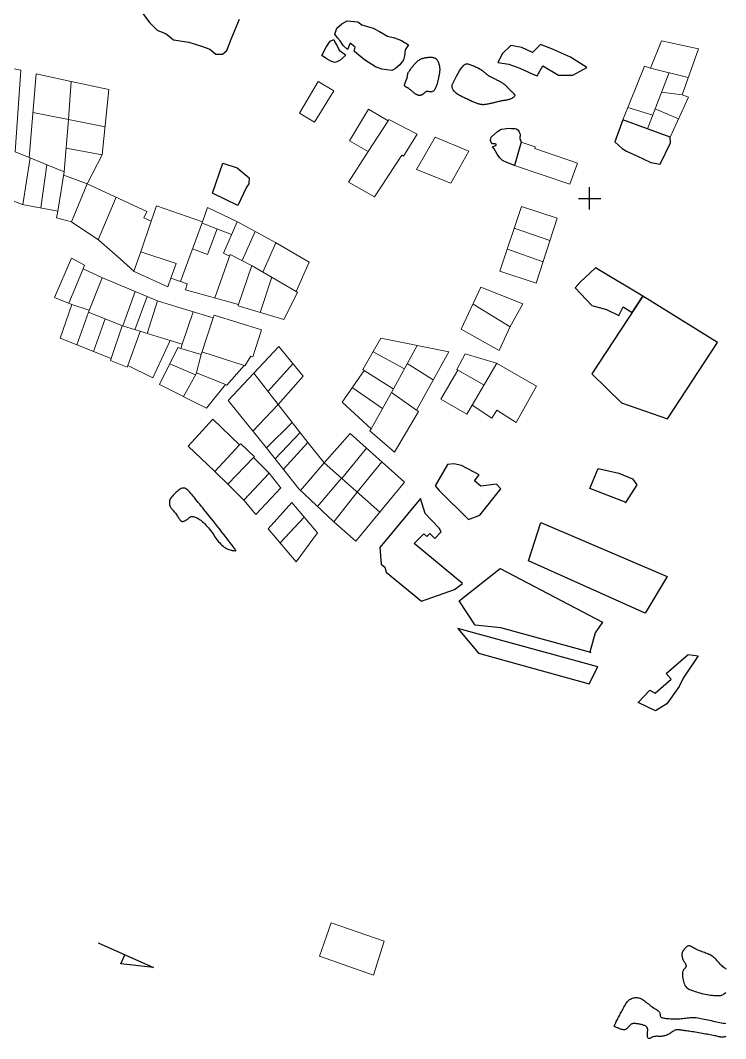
# Model space of a CAD drawing. Header units: inches. Extents: x 102725 to 104121, y 387536 to 388889.
# Drawn here: x 103246.9 to 103436.6, y 387974 to 388247.9 of the extents above; entities that cross this region are included whole.
import ezdxf

# ---------------------------------------------------------------- set-up
doc = ezdxf.new("R2010")
doc.units = ezdxf.units.IN
doc.header["$LTSCALE"] = 20
doc.layers.add('0_Croix', color=7, linetype='Continuous')
doc.layers.add('Débri', color=6, linetype='Continuous')
for name, color, linetype, lineweight in [('PBDUR', 62, 'Continuous', 0), ('PBDUR-ARRIERE', 3, 'Continuous', 0), ('PBDUR-DROIT', 2, 'Continuous', 0), ('PBDUR-FACE', 1, 'Continuous', 0), ('PBDUR-GAUCH', 6, 'Continuous', 0), ('PBDUR-SEPARATION', 5, 'Continuous', 0)]:
    doc.layers.add(name, color=color, linetype=linetype, lineweight=lineweight)

msp = doc.modelspace()

# ---------------------------------------------------------------- linework, layer by layer
at = {"color": 2, "flags": 128}
msp.add_lwpolyline([(103267.78, 387999.75), (103282.68, 387993.09), (103273.92, 387994.11), (103275, 387996.52)], dxfattribs=at)
at = {"layer": '0_Croix'}
for p, q in [((103400, 388197), (103400, 388203)), ((103397, 388200), (103403, 388200))]:
    msp.add_line(p, q, dxfattribs=at)
at = {"layer": 'Débri', "flags": 128}
for points in [[(103279.54, 388250.07), (103281.59, 388247.3), (103281.59, 388247.3), (103283.71, 388245.28), (103286.12, 388244.29), (103288.04, 388242.66), (103292.18, 388242.02), (103295.62, 388240.96), (103297.85, 388240.11), (103299.48, 388238.8), (103301.28, 388238.8), (103302.42, 388239.79), (103303.55, 388242.8), (103305.85, 388248.22)], [(103331.48, 388244.17), (103331.99, 388245.82), (103333.36, 388246.91), (103334.8, 388247.73), (103337.61, 388247.45), (103338.69, 388246.69), (103341.76, 388245.82), (103343.52, 388244.92), (103345.62, 388243.66), (103347.53, 388243.16), (103349.4, 388242.51), (103351.28, 388241.32), (103350.39, 388239.93), (103350.2, 388238.36), (103349.94, 388237.25), (103348.93, 388235.88), (103347.74, 388234.91), (103346.77, 388234.36), (103344.14, 388234.72), (103342.37, 388235.34), (103339.41, 388237.25), (103337.36, 388238.98), (103336.67, 388239.59), (103336.93, 388240.71), (103335.56, 388241.75), (103334.83, 388240.08), (103333.75, 388241.11), (103332.87, 388242.34), (103332.19, 388243.15), (103331.48, 388244.17)], [(103327.95, 388238.4), (103329.14, 388240.64), (103330.18, 388242.33), (103331.16, 388242.76), (103331.48, 388242.04), (103332.09, 388241.07), (103332.6, 388239.88), (103333.61, 388239.12), (103334.44, 388238.54), (103332.78, 388237.1), (103331.59, 388236.56), (103330.61, 388236.78), (103329.1, 388237.64), (103327.95, 388238.4)], [(103363.01, 388230.51), (103363.63, 388231.79), (103364.16, 388232.84), (103364.62, 388233.68), (103365.02, 388234.34), (103365.36, 388234.84), (103365.65, 388235.22), (103365.9, 388235.5), (103366.11, 388235.72), (103366.29, 388235.88), (103366.45, 388236.01), (103366.59, 388236.11), (103366.73, 388236.17), (103366.86, 388236.2), (103367, 388236.21), (103367.16, 388236.19), (103367.33, 388236.16), (103367.53, 388236.1), (103367.76, 388236.03), (103368, 388235.95), (103368.26, 388235.86), (103368.52, 388235.76), (103368.8, 388235.65), (103369.07, 388235.53), (103369.33, 388235.41), (103369.59, 388235.28), (103369.84, 388235.16), (103370.08, 388235.03), (103370.31, 388234.9), (103370.54, 388234.76), (103370.76, 388234.63), (103370.97, 388234.48), (103371.17, 388234.34), (103371.37, 388234.19), (103371.56, 388234.04), (103371.74, 388233.89), (103371.93, 388233.74), (103372.11, 388233.59), (103372.29, 388233.44), (103372.47, 388233.3), (103372.66, 388233.16), (103372.84, 388233.03), (103373.03, 388232.91), (103373.23, 388232.8), (103373.43, 388232.69), (103373.64, 388232.58), (103373.85, 388232.47), (103374.06, 388232.36), (103374.29, 388232.25), (103374.52, 388232.14), (103374.75, 388232.02), (103374.99, 388231.91), (103375.22, 388231.79), (103375.45, 388231.67), (103375.68, 388231.55), (103375.9, 388231.43), (103376.11, 388231.32), (103376.31, 388231.2), (103376.5, 388231.08), (103376.67, 388230.96), (103376.84, 388230.84), (103377, 388230.72), (103377.15, 388230.6), (103377.3, 388230.47), (103377.44, 388230.34), (103377.58, 388230.2), (103377.72, 388230.06), (103377.85, 388229.91), (103377.98, 388229.76), (103378.12, 388229.62), (103378.25, 388229.47), (103378.38, 388229.33), (103378.52, 388229.2), (103378.66, 388229.07), (103378.8, 388228.94), (103378.94, 388228.82), (103379.08, 388228.7), (103379.21, 388228.59), (103379.34, 388228.48), (103379.45, 388228.37), (103379.56, 388228.25), (103379.66, 388228.14), (103379.74, 388228.03), (103379.8, 388227.92), (103379.84, 388227.81), (103379.85, 388227.69), (103379.84, 388227.58), (103379.8, 388227.46), (103379.72, 388227.35), (103379.6, 388227.23), (103379.46, 388227.11), (103379.28, 388227), (103379.09, 388226.89), (103378.88, 388226.79), (103378.66, 388226.7), (103378.44, 388226.62), (103378.22, 388226.55), (103378.01, 388226.49), (103377.81, 388226.45), (103377.61, 388226.41), (103377.41, 388226.38), (103377.21, 388226.35), (103377.01, 388226.33), (103376.8, 388226.3), (103376.59, 388226.27), (103376.37, 388226.23), (103376.14, 388226.18), (103375.91, 388226.13), (103375.68, 388226.08), (103375.45, 388226.02), (103375.21, 388225.97), (103374.98, 388225.91), (103374.76, 388225.85), (103374.54, 388225.8), (103374.33, 388225.74), (103374.12, 388225.69), (103373.91, 388225.64), (103373.7, 388225.59), (103373.5, 388225.54), (103373.29, 388225.49), (103373.08, 388225.44), (103372.86, 388225.39), (103372.64, 388225.35), (103372.42, 388225.31), (103372.2, 388225.27), (103371.97, 388225.24), (103371.75, 388225.22), (103371.53, 388225.2), (103371.3, 388225.2), (103371.08, 388225.21), (103370.86, 388225.23), (103370.64, 388225.26), (103370.43, 388225.3), (103370.21, 388225.35), (103369.99, 388225.41), (103369.76, 388225.49), (103369.54, 388225.57), (103369.31, 388225.66), (103369.08, 388225.76), (103368.84, 388225.86), (103368.6, 388225.97), (103368.34, 388226.09), (103368.09, 388226.21), (103367.82, 388226.34), (103367.54, 388226.47), (103367.25, 388226.6), (103366.95, 388226.73), (103366.64, 388226.87), (103366.32, 388227.02), (103365.99, 388227.18), (103365.65, 388227.35), (103365.3, 388227.54), (103364.94, 388227.74), (103364.58, 388227.97), (103364.22, 388228.22), (103363.88, 388228.5), (103363.58, 388228.81), (103363.32, 388229.16), (103363.13, 388229.56), (103363.03, 388230.01), (103363.01, 388230.51)], [(103436.79, 387992.61), (103436.56, 387992.77), (103436.33, 387992.93), (103436.1, 387993.11), (103435.86, 387993.3), (103435.61, 387993.52), (103435.36, 387993.77), (103435.11, 387994.04), (103434.85, 387994.33), (103434.58, 387994.63), (103434.32, 387994.92), (103434.05, 387995.21), (103433.78, 387995.48), (103433.5, 387995.74), (103433.23, 387995.96), (103432.95, 387996.15), (103432.67, 387996.32), (103432.39, 387996.48), (103432.1, 387996.61), (103431.8, 387996.74), (103431.5, 387996.86), (103431.19, 387996.98), (103430.87, 387997.1), (103430.54, 387997.22), (103430.21, 387997.34), (103429.88, 387997.46), (103429.55, 387997.59), (103429.22, 387997.73), (103428.91, 387997.87), (103428.61, 387998.01), (103428.32, 387998.17), (103428.05, 387998.32), (103427.79, 387998.47), (103427.55, 387998.61), (103427.32, 387998.73), (103427.11, 387998.82), (103426.91, 387998.89), (103426.73, 387998.93), (103426.56, 387998.92), (103426.41, 387998.88), (103426.27, 387998.81), (103426.14, 387998.72), (103426.01, 387998.6), (103425.89, 387998.48), (103425.77, 387998.35), (103425.65, 387998.21), (103425.54, 387998.08), (103425.42, 387997.96), (103425.31, 387997.83), (103425.21, 387997.7), (103425.11, 387997.56), (103425.03, 387997.42), (103424.95, 387997.27), (103424.9, 387997.1), (103424.86, 387996.92), (103424.83, 387996.73), (103424.83, 387996.53), (103424.84, 387996.33), (103424.86, 387996.12), (103424.9, 387995.91), (103424.95, 387995.7), (103425.02, 387995.49), (103425.1, 387995.29), (103425.19, 387995.1), (103425.28, 387994.91), (103425.38, 387994.73), (103425.48, 387994.56), (103425.58, 387994.4), (103425.67, 387994.26), (103425.75, 387994.12), (103425.81, 387993.99), (103425.87, 387993.88), (103425.91, 387993.77), (103425.94, 387993.67), (103425.96, 387993.58), (103425.96, 387993.5), (103425.95, 387993.41), (103425.93, 387993.34), (103425.9, 387993.26), (103425.85, 387993.18), (103425.8, 387993.1), (103425.74, 387993.03), (103425.67, 387992.95), (103425.59, 387992.86), (103425.51, 387992.78), (103425.43, 387992.68), (103425.35, 387992.59), (103425.27, 387992.48), (103425.19, 387992.35), (103425.13, 387992.2), (103425.07, 387992.03), (103425.02, 387991.82), (103424.99, 387991.57), (103424.97, 387991.28), (103424.98, 387990.94), (103425, 387990.56), (103425.05, 387990.16), (103425.12, 387989.75), (103425.22, 387989.34), (103425.33, 387988.95), (103425.48, 387988.58), (103425.65, 387988.25), (103425.84, 387987.97), (103426.07, 387987.73), (103426.32, 387987.53), (103426.59, 387987.36), (103426.9, 387987.21), (103427.22, 387987.08), (103427.58, 387986.95), (103427.95, 387986.82), (103428.36, 387986.68), (103428.78, 387986.54), (103429.22, 387986.4), (103429.68, 387986.26), (103430.14, 387986.12), (103430.62, 387986), (103431.1, 387985.89), (103431.59, 387985.8), (103432.07, 387985.72), (103432.55, 387985.67), (103433.01, 387985.63), (103433.45, 387985.6), (103433.85, 387985.59), (103434.22, 387985.58), (103434.55, 387985.58), (103434.82, 387985.58), (103435.03, 387985.58), (103435.2, 387985.59), (103435.34, 387985.6), (103435.46, 387985.63), (103435.59, 387985.68), (103435.73, 387985.76), (103435.9, 387985.86), (103436.11, 387986), (103436.39, 387986.17), (103436.71, 387986.38)], [(103436.61, 387974.56), (103436.46, 387974.49), (103436.3, 387974.43), (103436.13, 387974.38), (103435.96, 387974.34), (103435.79, 387974.33), (103435.6, 387974.33), (103435.41, 387974.35), (103435.21, 387974.38), (103434.99, 387974.43), (103434.75, 387974.49), (103434.49, 387974.55), (103434.21, 387974.62), (103433.91, 387974.69), (103433.58, 387974.76), (103433.22, 387974.84), (103432.84, 387974.91), (103432.44, 387974.98), (103432.02, 387975.06), (103431.59, 387975.13), (103431.15, 387975.21), (103430.7, 387975.28), (103430.25, 387975.36), (103429.79, 387975.44), (103429.33, 387975.52), (103428.88, 387975.6), (103428.43, 387975.68), (103427.99, 387975.75), (103427.57, 387975.82), (103427.16, 387975.89), (103426.77, 387975.95), (103426.4, 387976), (103426.05, 387976.05), (103425.71, 387976.1), (103425.4, 387976.14), (103425.1, 387976.18), (103424.83, 387976.22), (103424.57, 387976.25), (103424.33, 387976.29), (103424.1, 387976.31), (103423.89, 387976.33), (103423.69, 387976.34), (103423.5, 387976.34), (103423.31, 387976.31), (103423.12, 387976.27), (103422.93, 387976.21), (103422.74, 387976.11), (103422.55, 387976), (103422.35, 387975.87), (103422.15, 387975.73), (103421.94, 387975.59), (103421.72, 387975.44), (103421.5, 387975.29), (103421.26, 387975.16), (103421.02, 387975.04), (103420.78, 387974.93), (103420.52, 387974.83), (103420.27, 387974.75), (103420.01, 387974.68), (103419.74, 387974.63), (103419.48, 387974.59), (103419.22, 387974.57), (103418.96, 387974.57), (103418.7, 387974.57), (103418.44, 387974.58), (103418.19, 387974.59), (103417.94, 387974.59), (103417.69, 387974.58), (103417.46, 387974.55), (103417.22, 387974.49), (103417, 387974.42), (103416.78, 387974.32), (103416.58, 387974.22), (103416.39, 387974.12), (103416.21, 387974.04), (103416.06, 387973.98), (103415.92, 387973.96), (103415.81, 387973.99), (103415.72, 387974.08), (103415.65, 387974.21), (103415.6, 387974.38), (103415.57, 387974.58), (103415.56, 387974.81), (103415.56, 387975.04), (103415.56, 387975.27), (103415.57, 387975.49), (103415.59, 387975.7), (103415.6, 387975.89), (103415.62, 387976.06), (103415.63, 387976.22), (103415.63, 387976.37), (103415.62, 387976.51), (103415.6, 387976.63), (103415.57, 387976.76), (103415.52, 387976.87), (103415.45, 387976.98), (103415.36, 387977.09), (103415.25, 387977.19), (103415.13, 387977.28), (103414.99, 387977.37), (103414.82, 387977.46), (103414.64, 387977.53), (103414.44, 387977.6), (103414.22, 387977.67), (103413.99, 387977.73), (103413.75, 387977.78), (103413.51, 387977.83), (103413.27, 387977.88), (103413.03, 387977.92), (103412.8, 387977.96), (103412.59, 387977.99), (103412.38, 387978.02), (103412.19, 387978.04), (103412.01, 387978.05), (103411.83, 387978.04), (103411.66, 387978.02), (103411.5, 387977.98), (103411.35, 387977.92), (103411.2, 387977.84), (103411.05, 387977.74), (103410.91, 387977.62), (103410.77, 387977.49), (103410.64, 387977.35), (103410.51, 387977.21), (103410.39, 387977.06), (103410.27, 387976.92), (103410.16, 387976.79), (103410.04, 387976.67), (103409.92, 387976.56), (103409.79, 387976.47), (103409.65, 387976.4), (103409.48, 387976.35), (103409.3, 387976.33), (103409.09, 387976.34), (103408.84, 387976.38), (103408.58, 387976.44), (103408.3, 387976.53), (103408.01, 387976.63), (103407.74, 387976.74), (103407.47, 387976.84), (103407.24, 387976.94), (103407.04, 387977.03), (103406.88, 387977.1), (103406.77, 387977.16), (103406.69, 387977.21), (103406.64, 387977.27), (103406.63, 387977.33), (103406.65, 387977.41), (103406.69, 387977.52), (103406.76, 387977.66), (103406.84, 387977.83), (103406.94, 387978.04), (103407.05, 387978.28), (103407.18, 387978.54), (103407.32, 387978.82), (103407.46, 387979.12), (103407.61, 387979.41), (103407.77, 387979.72), (103407.93, 387980.01), (103408.09, 387980.31), (103408.25, 387980.61), (103408.41, 387980.9), (103408.57, 387981.2), (103408.73, 387981.49), (103408.9, 387981.79), (103409.06, 387982.1), (103409.21, 387982.4), (103409.37, 387982.71), (103409.54, 387983.01), (103409.71, 387983.3), (103409.89, 387983.58), (103410.07, 387983.84), (103410.28, 387984.08), (103410.5, 387984.29), (103410.74, 387984.47), (103410.99, 387984.62), (103411.25, 387984.74), (103411.52, 387984.84), (103411.79, 387984.91), (103412.06, 387984.96), (103412.33, 387984.99), (103412.58, 387985), (103412.82, 387984.99), (103413.05, 387984.97), (103413.27, 387984.92), (103413.49, 387984.86), (103413.71, 387984.78), (103413.93, 387984.67), (103414.16, 387984.54), (103414.4, 387984.38), (103414.65, 387984.2), (103414.92, 387983.99), (103415.2, 387983.77), (103415.49, 387983.54), (103415.79, 387983.3), (103416.09, 387983.06), (103416.4, 387982.82), (103416.72, 387982.6), (103417.04, 387982.39), (103417.36, 387982.18), (103417.66, 387981.99), (103417.95, 387981.81), (103418.21, 387981.63), (103418.44, 387981.46), (103418.63, 387981.28), (103418.77, 387981.1), (103418.87, 387980.92), (103418.92, 387980.74), (103418.95, 387980.56), (103418.96, 387980.38), (103418.97, 387980.22), (103419, 387980.06), (103419.05, 387979.92), (103419.14, 387979.8), (103419.28, 387979.69), (103419.47, 387979.61), (103419.7, 387979.54), (103419.97, 387979.48), (103420.27, 387979.43), (103420.6, 387979.4), (103420.96, 387979.37), (103421.34, 387979.35), (103421.73, 387979.32), (103422.14, 387979.31), (103422.56, 387979.29), (103422.98, 387979.29), (103423.4, 387979.29), (103423.83, 387979.3), (103424.25, 387979.32), (103424.66, 387979.35), (103425.07, 387979.39), (103425.47, 387979.44), (103425.86, 387979.49), (103426.25, 387979.54), (103426.64, 387979.59), (103427.03, 387979.63), (103427.43, 387979.65), (103427.83, 387979.66), (103428.24, 387979.64), (103428.65, 387979.61), (103429.08, 387979.55), (103429.51, 387979.49), (103429.95, 387979.41), (103430.39, 387979.32), (103430.85, 387979.22), (103431.31, 387979.12), (103431.78, 387979.01), (103432.26, 387978.91), (103432.73, 387978.8), (103433.21, 387978.7), (103433.68, 387978.6), (103434.14, 387978.5), (103434.59, 387978.4), (103435.03, 387978.32), (103435.45, 387978.23), (103435.85, 387978.16), (103436.24, 387978.1), (103436.62, 387978.06)]]:
    msp.add_lwpolyline(points, dxfattribs=at)
for points in [[(103385.91, 388232.99), (103387.44, 388235.61), (103391.65, 388233.14), (103395.46, 388233.14), (103399.23, 388235.19), (103394.83, 388237.96), (103390.04, 388240.16), (103386.75, 388241.39), (103384.64, 388239.28), (103381.77, 388240.57), (103378.79, 388241.14), (103376.52, 388238.96), (103375.27, 388236.59), (103378.3, 388236.06), (103381.22, 388235.02), (103384.71, 388233.39), (103385.91, 388232.99)], [(103353.25, 388236.46), (103353.48, 388236.7), (103353.7, 388236.9), (103353.91, 388237.07), (103354.12, 388237.22), (103354.33, 388237.34), (103354.53, 388237.45), (103354.73, 388237.54), (103354.93, 388237.62), (103355.13, 388237.69), (103355.33, 388237.75), (103355.54, 388237.8), (103355.75, 388237.84), (103355.96, 388237.88), (103356.18, 388237.91), (103356.39, 388237.93), (103356.61, 388237.95), (103356.82, 388237.96), (103357.03, 388237.97), (103357.25, 388237.97), (103357.45, 388237.96), (103357.65, 388237.94), (103357.84, 388237.92), (103358.02, 388237.88), (103358.19, 388237.82), (103358.35, 388237.76), (103358.49, 388237.68), (103358.63, 388237.58), (103358.75, 388237.48), (103358.86, 388237.35), (103358.97, 388237.21), (103359.07, 388237.06), (103359.16, 388236.89), (103359.25, 388236.7), (103359.33, 388236.5), (103359.41, 388236.29), (103359.48, 388236.07), (103359.54, 388235.84), (103359.59, 388235.61), (103359.63, 388235.37), (103359.66, 388235.14), (103359.67, 388234.9), (103359.68, 388234.68), (103359.67, 388234.45), (103359.66, 388234.23), (103359.64, 388234.01), (103359.61, 388233.8), (103359.58, 388233.59), (103359.55, 388233.39), (103359.51, 388233.19), (103359.47, 388232.99), (103359.43, 388232.8), (103359.39, 388232.62), (103359.35, 388232.44), (103359.31, 388232.26), (103359.27, 388232.08), (103359.23, 388231.91), (103359.19, 388231.74), (103359.15, 388231.58), (103359.12, 388231.42), (103359.08, 388231.25), (103359.04, 388231.09), (103359, 388230.94), (103358.96, 388230.78), (103358.91, 388230.63), (103358.86, 388230.47), (103358.81, 388230.32), (103358.75, 388230.17), (103358.69, 388230.02), (103358.63, 388229.88), (103358.56, 388229.73), (103358.49, 388229.59), (103358.41, 388229.45), (103358.33, 388229.31), (103358.25, 388229.18), (103358.16, 388229.06), (103358.06, 388228.95), (103357.95, 388228.85), (103357.83, 388228.77), (103357.7, 388228.71), (103357.56, 388228.67), (103357.4, 388228.65), (103357.22, 388228.65), (103357.05, 388228.67), (103356.86, 388228.69), (103356.68, 388228.71), (103356.51, 388228.73), (103356.34, 388228.74), (103356.19, 388228.73), (103356.05, 388228.71), (103355.93, 388228.66), (103355.82, 388228.6), (103355.72, 388228.53), (103355.64, 388228.46), (103355.55, 388228.38), (103355.48, 388228.3), (103355.4, 388228.22), (103355.33, 388228.15), (103355.26, 388228.08), (103355.18, 388228.02), (103355.11, 388227.97), (103355.04, 388227.92), (103354.97, 388227.88), (103354.89, 388227.84), (103354.82, 388227.8), (103354.75, 388227.77), (103354.68, 388227.74), (103354.61, 388227.72), (103354.54, 388227.7), (103354.47, 388227.68), (103354.4, 388227.67), (103354.33, 388227.67), (103354.25, 388227.66), (103354.17, 388227.67), (103354.09, 388227.68), (103354, 388227.7), (103353.91, 388227.72), (103353.82, 388227.75), (103353.71, 388227.8), (103353.61, 388227.85), (103353.49, 388227.91), (103353.36, 388227.98), (103353.23, 388228.06), (103353.1, 388228.15), (103352.96, 388228.24), (103352.82, 388228.34), (103352.68, 388228.45), (103352.54, 388228.56), (103352.4, 388228.67), (103352.27, 388228.79), (103352.14, 388228.9), (103352.02, 388229.01), (103351.9, 388229.12), (103351.78, 388229.22), (103351.67, 388229.32), (103351.56, 388229.41), (103351.46, 388229.49), (103351.36, 388229.56), (103351.26, 388229.63), (103351.16, 388229.68), (103351.07, 388229.73), (103350.98, 388229.77), (103350.89, 388229.81), (103350.81, 388229.85), (103350.72, 388229.89), (103350.64, 388229.92), (103350.57, 388229.96), (103350.5, 388230), (103350.43, 388230.04), (103350.37, 388230.09), (103350.32, 388230.14), (103350.28, 388230.2), (103350.25, 388230.27), (103350.23, 388230.34), (103350.22, 388230.42), (103350.22, 388230.51), (103350.23, 388230.6), (103350.25, 388230.7), (103350.27, 388230.8), (103350.31, 388230.91), (103350.34, 388231.02), (103350.38, 388231.13), (103350.43, 388231.25), (103350.47, 388231.37), (103350.52, 388231.48), (103350.57, 388231.6), (103350.62, 388231.72), (103350.67, 388231.84), (103350.71, 388231.95), (103350.76, 388232.06), (103350.8, 388232.16), (103350.84, 388232.27), (103350.88, 388232.37), (103350.91, 388232.47), (103350.94, 388232.58), (103350.97, 388232.68), (103350.99, 388232.79), (103351.01, 388232.89), (103351.03, 388233), (103351.04, 388233.11), (103351.05, 388233.21), (103351.06, 388233.31), (103351.07, 388233.39), (103351.07, 388233.47), (103351.08, 388233.54), (103351.08, 388233.59), (103351.09, 388233.64), (103351.11, 388233.68), (103351.14, 388233.74), (103351.18, 388233.81), (103351.25, 388233.91), (103351.34, 388234.05), (103351.47, 388234.22), (103351.63, 388234.44), (103351.82, 388234.7), (103352.03, 388234.98), (103352.26, 388235.29), (103352.51, 388235.6), (103352.75, 388235.91), (103353, 388236.2)], [(103379.75, 388208.85), (103377.77, 388209.64), (103376.6, 388210.16), (103375.85, 388210.94), (103375.17, 388211.92), (103374.28, 388213.28), (103373.85, 388213.83), (103374.05, 388213.99), (103374.47, 388214.12), (103374.76, 388214.25), (103374.92, 388214.45), (103374.62, 388214.69), (103373.95, 388214.71), (103373.69, 388214.67), (103373.33, 388215.55), (103373.4, 388216.07), (103373.55, 388216.44), (103375.26, 388217.97), (103376.24, 388218.64), (103376.98, 388218.72), (103378.1, 388218.86), (103379, 388218.79), (103379.92, 388218.75), (103380.35, 388218.69), (103380.77, 388218.35), (103380.97, 388218.1), (103381.08, 388217.84), (103381.35, 388217.26), (103381.21, 388216.12), (103381.61, 388215.1), (103379.75, 388208.85)], [(103408.94, 388221.12), (103406.74, 388215.21), (103408.78, 388213.44), (103409.94, 388212.71), (103412.73, 388211.4), (103416.48, 388209.69), (103418.99, 388209.16), (103421.78, 388214.95), (103421.62, 388216.44)], [(103298.6, 388201.39), (103301.3, 388209.49), (103305.22, 388208.18), (103308.46, 388205.49), (103308.37, 388203.89), (103307.75, 388202.98), (103305.37, 388198.1), (103298.6, 388201.39)], [(103414.32, 388173.71), (103401.6, 388181.31), (103397.49, 388177.46), (103396.15, 388175.94), (103400.62, 388171.22), (103404.54, 388170.06), (103407.88, 388168.46), (103409.02, 388170.85), (103411.42, 388169.28)], [(103420.96, 388140.71), (103434.37, 388161.19), (103414.32, 388173.71), (103400.62, 388152.79), (103408.57, 388144.98)], [(103358.41, 388122.67), (103359.53, 388121.39), (103367.42, 388113.62), (103370.48, 388114.77), (103376.09, 388121.86), (103374.96, 388123.12), (103370.74, 388122.59), (103369.03, 388124.05), (103370.27, 388125.63), (103365.58, 388128.15), (103363.46, 388128.6), (103361.8, 388128.42), (103358.41, 388122.67)], [(103409.85, 388118.22), (103400.08, 388121.98), (103402.33, 388127.3), (103407.81, 388126.1), (103411.52, 388124.59), (103412.67, 388122.97), (103409.64, 388118.22)], [(103299.92, 388111.76), (103299.35, 388112.48), (103298.8, 388113.17), (103298.27, 388113.83), (103297.76, 388114.46), (103297.27, 388115.06), (103296.8, 388115.64), (103296.35, 388116.19), (103295.92, 388116.73), (103295.5, 388117.24), (103295.11, 388117.73), (103294.73, 388118.21), (103294.36, 388118.66), (103294.02, 388119.1), (103293.68, 388119.51), (103293.37, 388119.91), (103293.06, 388120.28), (103292.77, 388120.63), (103292.49, 388120.96), (103292.22, 388121.25), (103291.95, 388121.51), (103291.69, 388121.72), (103291.43, 388121.89), (103291.17, 388122.01), (103290.91, 388122.07), (103290.65, 388122.08), (103290.38, 388122.02), (103290.11, 388121.92), (103289.84, 388121.78), (103289.57, 388121.6), (103289.3, 388121.4), (103289.03, 388121.17), (103288.76, 388120.93), (103288.5, 388120.69), (103288.24, 388120.44), (103287.99, 388120.18), (103287.76, 388119.92), (103287.56, 388119.66), (103287.37, 388119.39), (103287.22, 388119.13), (103287.1, 388118.87), (103287.02, 388118.6), (103286.97, 388118.34), (103286.96, 388118.09), (103286.97, 388117.84), (103287.01, 388117.6), (103287.08, 388117.37), (103287.16, 388117.15), (103287.26, 388116.95), (103287.38, 388116.76), (103287.5, 388116.59), (103287.64, 388116.42), (103287.79, 388116.25), (103287.94, 388116.08), (103288.1, 388115.91), (103288.27, 388115.72), (103288.43, 388115.52), (103288.6, 388115.3), (103288.77, 388115.07), (103288.94, 388114.82), (103289.1, 388114.58), (103289.26, 388114.34), (103289.41, 388114.11), (103289.55, 388113.89), (103289.69, 388113.7), (103289.81, 388113.53), (103289.93, 388113.39), (103290.05, 388113.28), (103290.16, 388113.2), (103290.27, 388113.14), (103290.4, 388113.11), (103290.53, 388113.1), (103290.67, 388113.11), (103290.83, 388113.15), (103291, 388113.22), (103291.18, 388113.29), (103291.36, 388113.39), (103291.53, 388113.49), (103291.71, 388113.6), (103291.87, 388113.71), (103292.01, 388113.82), (103292.14, 388113.94), (103292.25, 388114.04), (103292.35, 388114.14), (103292.45, 388114.23), (103292.56, 388114.3), (103292.67, 388114.36), (103292.81, 388114.4), (103292.96, 388114.43), (103293.15, 388114.43), (103293.36, 388114.4), (103293.6, 388114.35), (103293.86, 388114.28), (103294.14, 388114.17), (103294.44, 388114.03), (103294.75, 388113.85), (103295.08, 388113.64), (103295.42, 388113.39), (103295.77, 388113.11), (103296.12, 388112.8), (103296.47, 388112.46), (103296.81, 388112.11), (103297.15, 388111.74), (103297.48, 388111.36), (103297.79, 388110.97), (103298.08, 388110.59), (103298.36, 388110.21), (103298.63, 388109.83), (103298.89, 388109.45), (103299.14, 388109.08), (103299.4, 388108.71), (103299.66, 388108.35), (103299.92, 388108), (103300.2, 388107.65), (103300.49, 388107.32), (103300.78, 388107.01), (103301.09, 388106.71), (103301.4, 388106.44), (103301.71, 388106.19), (103302.03, 388105.97), (103302.35, 388105.79), (103302.68, 388105.64), (103302.99, 388105.52), (103303.3, 388105.43), (103303.6, 388105.36), (103303.87, 388105.31), (103304.12, 388105.27), (103304.35, 388105.25), (103304.53, 388105.23), (103304.68, 388105.22), (103304.78, 388105.22), (103304.83, 388105.25), (103304.83, 388105.32), (103304.76, 388105.45), (103304.63, 388105.65), (103304.42, 388105.93), (103304.13, 388106.31), (103303.76, 388106.8), (103303.32, 388107.37), (103302.82, 388108.02), (103302.28, 388108.73), (103301.7, 388109.48), (103301.11, 388110.24), (103300.51, 388111.01)], [(103365.78, 388096.41), (103352.79, 388107.15), (103355.44, 388109.77), (103356.17, 388109.03), (103357.01, 388109.87), (103358.39, 388108.47), (103360.09, 388110.34), (103359.55, 388111.24), (103355.75, 388115.21), (103354.49, 388119.29), (103343.61, 388106.04), (103343.91, 388101.59), (103344.88, 388100.83), (103345.29, 388099.46), (103354.75, 388091.64), (103363.64, 388094.78), (103365.78, 388096.41)], [(103386.89, 388112.77), (103420.82, 388098.26), (103414.92, 388088.42), (103383.55, 388102.48), (103386.89, 388112.77)], [(103400.36, 388077.82), (103376.14, 388084.5), (103369.17, 388085.17), (103364.9, 388091.69), (103375.92, 388100.39), (103403.45, 388085.96), (103403.45, 388085.96), (103401.51, 388083.11), (103400.07, 388077.9)], [(103402.22, 388073.98), (103364.57, 388084.26), (103370.13, 388077.69), (103399.86, 388069.38), (103402.22, 388073.98)], [(103413.02, 388064.37), (103416.2, 388067.68), (103417.61, 388066.91), (103421.94, 388070.64), (103420.6, 388072.2), (103426.51, 388077.29), (103429.16, 388076.98), (103425.15, 388070.96), (103424.05, 388068.67), (103420.74, 388064.02), (103417.68, 388062.12)]]:
    msp.add_lwpolyline(points, close=True, dxfattribs=at)
at = {"layer": 'PBDUR', "linetype": 'Continuous', "lineweight": 0}
for p, q in [((103264.1, 388182.02), (103260.62, 388183.94)), ((103263.74, 388181.07), (103264.1, 388182.02)), ((103268.97, 388178.6), (103263.74, 388181.07)), ((103283.79, 388172.45), (103268.97, 388178.6)), ((103288.99, 388170.8), (103283.79, 388172.45)), ((103298.7, 388167.83), (103288.99, 388170.8)), ((103311.7, 388164.64), (103298.97, 388168.56))]:
    msp.add_line(p, q, dxfattribs=at)
at = {"layer": 'PBDUR', "linetype": 'Continuous', "lineweight": 0, "flags": 128}
for points in [[(103429.26, 388240.19), (103419.32, 388242.37)], [(103324.56, 388182.8), (103315.48, 388188.09), (103305.27, 388193.67), (103297.25, 388197.56), (103295.88, 388193.7), (103283.46, 388197.95), (103282.06, 388193.87), (103280.07, 388194.74), (103280.86, 388196.5), (103264.82, 388203.92), (103268.87, 388211.7), (103270.68, 388229.25), (103260.53, 388231.41), (103251.11, 388233.52), (103249.22, 388211.03), (103245.49, 388212.55), (103247.05, 388234.53), (103238.1, 388236.23)], [(103331.23, 388228.94), (103326.99, 388231.4)], [(103340.53, 388223.95), (103345.77, 388220.88), (103346, 388221.23), (103353.61, 388217.31)], [(103358.47, 388216.42), (103367.53, 388212.72)], [(103381.61, 388215.1), (103385.36, 388213.84), (103385.22, 388213.43), (103396.77, 388209.46)], [(103391.28, 388194.65), (103381.71, 388197.83)], [(103381.99, 388171.63), (103370.77, 388176.15)], [(103343.88, 388162.4), (103362.13, 388158.71)], [(103350.22, 388123.62), (103335.55, 388136.76), (103328.56, 388128.89), (103324.24, 388134.29), (103316.26, 388144.58), (103322.98, 388152.15), (103316.36, 388160.12)], [(103316.92, 388122.17), (103316.78, 388122.35), (103313.77, 388126.09), (103309.62, 388130.25), (103309.82, 388130.45), (103306.21, 388133.99), (103305.85, 388133.69), (103298.69, 388140.58)]]:
    msp.add_lwpolyline(points, dxfattribs=at)
at = {"layer": 'PBDUR', "color": 62, "linetype": 'Continuous', "lineweight": 0, "flags": 128}
for points in [[(103359.99, 388145.96), (103364.56, 388153.79), (103364.29, 388153.96), (103366.5, 388158.2)], [(103366.5, 388158.2), (103374.96, 388155.68), (103385.74, 388149.47)]]:
    msp.add_lwpolyline(points, dxfattribs=at)
at = {"layer": 'PBDUR', "color": 62, "linetype": 'Continuous', "lineweight": 0}
msp.add_3dface([(103341.87, 387991), (103327.32, 387996.13), (103330.48, 388005.12), (103344.72, 388000.19)], dxfattribs=at)
msp.add_3dface([(103341.87, 387991), (103327.32, 387996.13), (103330.48, 388005.12), (103344.72, 388000.19)], dxfattribs=at)
at = {"layer": 'PBDUR-ARRIERE', "color": 3, "linetype": 'Continuous', "lineweight": 0, "flags": 128}
msp.add_lwpolyline([(103370.77, 388176.15), (103365.49, 388164.79)], dxfattribs=at)
at = {"layer": 'PBDUR-DROIT', "color": 2, "linetype": 'Continuous', "lineweight": 0, "flags": 128}
msp.add_lwpolyline([(103326, 388220.53), (103331.23, 388228.94)], dxfattribs=at)
at = {"layer": 'PBDUR-FACE', "linetype": 'Continuous', "lineweight": 0}
for p, q in [((103298.97, 388168.56), (103298.7, 388167.83)), ((103309.42, 388157.38), (103311.7, 388164.64)), ((103257.61, 388162.36), (103271.32, 388156.91)), ((103282.54, 388151.73), (103287.14, 388161.73)), ((103287.14, 388161.73), (103290.43, 388160.74)), ((103289.22, 388159.87), (103284.32, 388149.93)), ((103290.07, 388159.65), (103289.22, 388159.87)), ((103290.43, 388160.74), (103290.07, 388159.65)), ((103271.32, 388156.91), (103271.1, 388156.39)), ((103271.1, 388156.39), (103275.57, 388154.61)), ((103307.23, 388154.91), (103308.9, 388157.51)), ((103308.9, 388157.51), (103309.42, 388157.38)), ((103275.57, 388154.61), (103275.81, 388155.05)), ((103275.81, 388155.05), (103282.54, 388151.73)), ((103302.39, 388149.74), (103307.07, 388155.02)), ((103307.07, 388155.02), (103307.23, 388154.91)), ((103284.32, 388149.93), (103296.94, 388143.55)), ((103296.94, 388143.55), (103302.06, 388149.93)), ((103302.06, 388149.93), (103302.39, 388149.74)), ((103326.76, 388110.06), (103319.91, 388118.2))]:
    msp.add_line(p, q, dxfattribs=at)
at = {"layer": 'PBDUR-FACE', "linetype": 'Continuous', "lineweight": 0, "flags": 128}
for points in [[(103419.32, 388242.37), (103416.41, 388235.06), (103414.76, 388235.57), (103408.94, 388221.12)], [(103421.62, 388216.44), (103426.55, 388227.25), (103424.87, 388227.87), (103429.26, 388240.19)], [(103321.95, 388222.9), (103326, 388220.53)], [(103340.53, 388223.95), (103335.37, 388215.5), (103340.47, 388212.59), (103335.18, 388204.4)], [(103408.94, 388221.12), (103421.62, 388216.44)], [(103353.61, 388217.31), (103349.92, 388211.33), (103349.48, 388211.58), (103342.13, 388200.38)], [(103353.43, 388207.79), (103358.47, 388216.42)], [(103379.75, 388208.85), (103381.61, 388215.1)], [(103367.53, 388212.72), (103362.68, 388204.09)], [(103362.68, 388204.09), (103353.43, 388207.79)], [(103394.66, 388203.84), (103379.75, 388208.85)], [(103222.34, 388204.93), (103231.18, 388204.41), (103241.38, 388200.77), (103247.41, 388198.36), (103256.98, 388196.55), (103256.63, 388194.8), (103260.6, 388193.67), (103267.96, 388188.77), (103273.73, 388183.73), (103277.51, 388180.31), (103286.52, 388176.23), (103287.36, 388178.53), (103291.74, 388176.97), (103291.31, 388175.41), (103305.56, 388171.49), (103305.43, 388171.13), (103317.77, 388167.38)], [(103342.13, 388200.38), (103335.18, 388204.4)], [(103381.71, 388197.83), (103375.89, 388180.45)], [(103385.61, 388177.17), (103391.28, 388194.65)], [(103257.61, 388162.36), (103260.73, 388171.48), (103256.05, 388173.34), (103260.62, 388183.94)], [(103317.77, 388167.38), (103321.44, 388174.69), (103321.03, 388174.94), (103324.56, 388182.8)], [(103375.89, 388180.45), (103385.61, 388177.17)], [(103375.65, 388159.09), (103378.57, 388165.36), (103381.99, 388171.63)], [(103365.49, 388164.79), (103375.65, 388159.09)], [(103333.43, 388145.17), (103339.36, 388153.73), (103338.98, 388153.98), (103343.88, 388162.4)], [(103316.36, 388160.12), (103302.76, 388145.6)], [(103362.13, 388158.71), (103353.44, 388142.98), (103353.97, 388142.65), (103347.49, 388131.69)], [(103385.74, 388149.47), (103380.24, 388139.72)], [(103302.76, 388145.6), (103312.99, 388133), (103321.78, 388121.86), (103331.2, 388112.96), (103337.13, 388107.81)], [(103347.49, 388131.69), (103340.86, 388137.45), (103341.25, 388138.03), (103333.43, 388145.17)], [(103359.99, 388145.96), (103367, 388141.96), (103368.39, 388144.4), (103373.67, 388140.89), (103375.02, 388143.03), (103380.24, 388139.72)], [(103298.69, 388140.58), (103292, 388133.34)], [(103292, 388133.34), (103299.14, 388126.59), (103302.75, 388123.05), (103307, 388118.79), (103310.25, 388114.92)], [(103337.13, 388107.81), (103350.22, 388123.62)], [(103310.25, 388114.92), (103316.92, 388122.17)], [(103313.54, 388111.12), (103321.05, 388102.25)], [(103321.05, 388102.25), (103326.76, 388110.06)]]:
    msp.add_lwpolyline(points, dxfattribs=at)
at = {"layer": 'PBDUR-GAUCH', "color": 6, "linetype": 'Continuous', "lineweight": 0, "flags": 128}
for points in [[(103326.99, 388231.4), (103321.95, 388222.9)], [(103326.99, 388231.4), (103321.95, 388222.9)], [(103408.94, 388221.12), (103421.62, 388216.44)], [(103362.68, 388204.09), (103353.43, 388207.79)], [(103396.77, 388209.46), (103394.66, 388203.84)], [(103396.77, 388209.46), (103394.66, 388203.84)], [(103319.91, 388118.2), (103313.54, 388111.12)], [(103319.91, 388118.2), (103313.54, 388111.12)]]:
    msp.add_lwpolyline(points, dxfattribs=at)
at = {"layer": 'PBDUR-SEPARATION', "color": 5, "linetype": 'Continuous', "lineweight": 13, "flags": 128}
for points in [[(103416.41, 388235.06), (103426.54, 388232.55)], [(103415.57, 388218.67), (103421.38, 388233.83)], [(103256.98, 388196.55), (103258.7, 388207.14), (103259.82, 388221.17), (103260.59, 388231.4)], [(103424.87, 388227.87), (103419.37, 388228.59)], [(103416.99, 388222.37), (103410.27, 388224.41)], [(103269.65, 388219.28), (103259.82, 388221.22), (103250.23, 388223.11)], [(103423.88, 388221.4), (103417.65, 388224.1)], [(103340.47, 388212.59), (103345.77, 388220.88)], [(103268.87, 388211.69), (103259.21, 388213.52)], [(103249.5, 388210.91), (103247.52, 388198.34)], [(103249.22, 388211.03), (103258.7, 388207.14)], [(103252.38, 388197.42), (103254.02, 388209.06)], [(103264.82, 388203.92), (103258.55, 388206.22)], [(103264.82, 388203.92), (103260.6, 388193.67)], [(103272.62, 388200.31), (103267.84, 388188.85)], [(103279.27, 388185.64), (103282.06, 388193.87)], [(103295.88, 388193.7), (103289.92, 388177.62)], [(103293.17, 388186.38), (103297.23, 388184.9), (103299.78, 388191.77)], [(103303.69, 388190.25), (103295.75, 388193.35)], [(103305.22, 388193.7), (103301.48, 388185.24), (103303.13, 388184.49)], [(103389.33, 388188.64), (103379.74, 388191.95)], [(103310.03, 388191.07), (103306.52, 388183.25)], [(103315.59, 388188.02), (103312.14, 388180.16)], [(103387.46, 388182.89), (103377.87, 388186.37)], [(103287.36, 388178.53), (103288.78, 388182.47), (103279.27, 388185.64), (103277.42, 388180.39)], [(103303.28, 388184.91), (103299.22, 388173.23)], [(103321.03, 388174.94), (103309.24, 388181.86), (103303.28, 388184.91)], [(103263.74, 388181.07), (103259.91, 388171.81)], [(103309.15, 388181.9), (103305.56, 388171.49)], [(103268.86, 388178.65), (103265.25, 388169.41), (103262.04, 388160.6)], [(103311.34, 388169.34), (103314.5, 388178.77)], [(103277.74, 388174.96), (103274.4, 388165.69)], [(103277.68, 388164.67), (103280.97, 388173.62)], [(103283.81, 388172.44), (103280.95, 388163.65)], [(103260.73, 388171.48), (103265.43, 388169.88)], [(103287.14, 388161.73), (103274.34, 388165.71), (103265.25, 388169.41)], [(103290.43, 388160.74), (103293.37, 388169.46)], [(103378.62, 388165.44), (103368.64, 388171.56)], [(103266.56, 388158.8), (103269.68, 388167.6)], [(103295.49, 388158.04), (103298.7, 388167.83)], [(103271.32, 388156.91), (103274.23, 388165.75)], [(103275.81, 388155.05), (103279.15, 388164.21)], [(103290.07, 388159.65), (103295.49, 388158.04)], [(103307.07, 388155.02), (103295.73, 388158.76)], [(103350.17, 388154.17), (103341.74, 388158.72)], [(103346.7, 388147.81), (103353.6, 388160.43)], [(103295.49, 388158.04), (103294.15, 388152.77), (103290.76, 388146.67)], [(103375, 388155.66), (103368.39, 388144.4)], [(103294.01, 388152.54), (103287.06, 388155.48)], [(103302.06, 388149.93), (103294.22, 388153.07)], [(103309.43, 388137.39), (103316.26, 388144.58), (103309.71, 388153.02)], [(103320.18, 388155.52), (103313.49, 388148.15)], [(103347.2, 388148.73), (103339.36, 388153.73)], [(103357.96, 388151.16), (103350.94, 388155.56)], [(103364.56, 388153.79), (103371.58, 388149.83)], [(103344.28, 388143.47), (103336.17, 388149.13)], [(103353.44, 388142.98), (103346.7, 388147.81), (103341.25, 388138.03)], [(103313.06, 388132.92), (103320.01, 388139.74)], [(103322.14, 388136.99), (103315.4, 388129.95)], [(103317.63, 388127.12), (103324.2, 388134.35)], [(103299.16, 388126.56), (103305.85, 388133.69)], [(103340.02, 388132.76), (103333.31, 388124.66), (103333.24, 388124.73), (103326.81, 388117.1)], [(103309.62, 388130.25), (103302.68, 388123.12)], [(103322.21, 388121.45), (103328.56, 388128.89), (103343.56, 388115.57)], [(103344.07, 388129.13), (103337.48, 388120.96), (103331.17, 388112.98)], [(103313.76, 388126.1), (103307, 388118.78)], [(103316.72, 388107.36), (103323.26, 388114.22)]]:
    msp.add_lwpolyline(points, dxfattribs=at)

doc.saveas('drawing.dxf')
